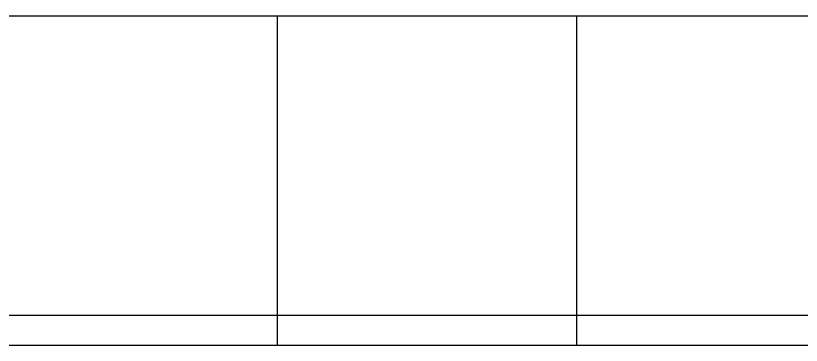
# Model space of a CAD drawing. Header units: millimetres. Extents: x 0 to 420000, y 0 to 44000.
# Drawn here: x 105000 to 210000, y 0 to 44000 of the extents above; entities that cross this region are included whole.
import ezdxf

# ---------------------------------------------------------------- set-up
doc = ezdxf.new("R2010")
doc.units = ezdxf.units.MM
doc.header["$LTSCALE"] = 10

# ---------------------------------------------------------------- blocks, each defined once
blk = doc.blocks.new('home_blk_13')
for p, q in [((0, 44000), (420000, 44000)), ((140000, 0), (140000, 44000)), ((180000, 0), (180000, 44000)), ((20000, 4000), (420000, 4000)), ((0, 0), (420000, 0)), ((120000, 0), (120000, 0)), ((160000, 0), (160000, 0)), ((200000, 0), (200000, 0))]:
    blk.add_line(p, q)

msp = doc.modelspace()

# ---------------------------------------------------------------- block references
at = {"color": 0, "linetype": 'ByBlock'}
msp.add_blockref('home_blk_13', (0, 0), dxfattribs=at)

doc.saveas('drawing.dxf')
